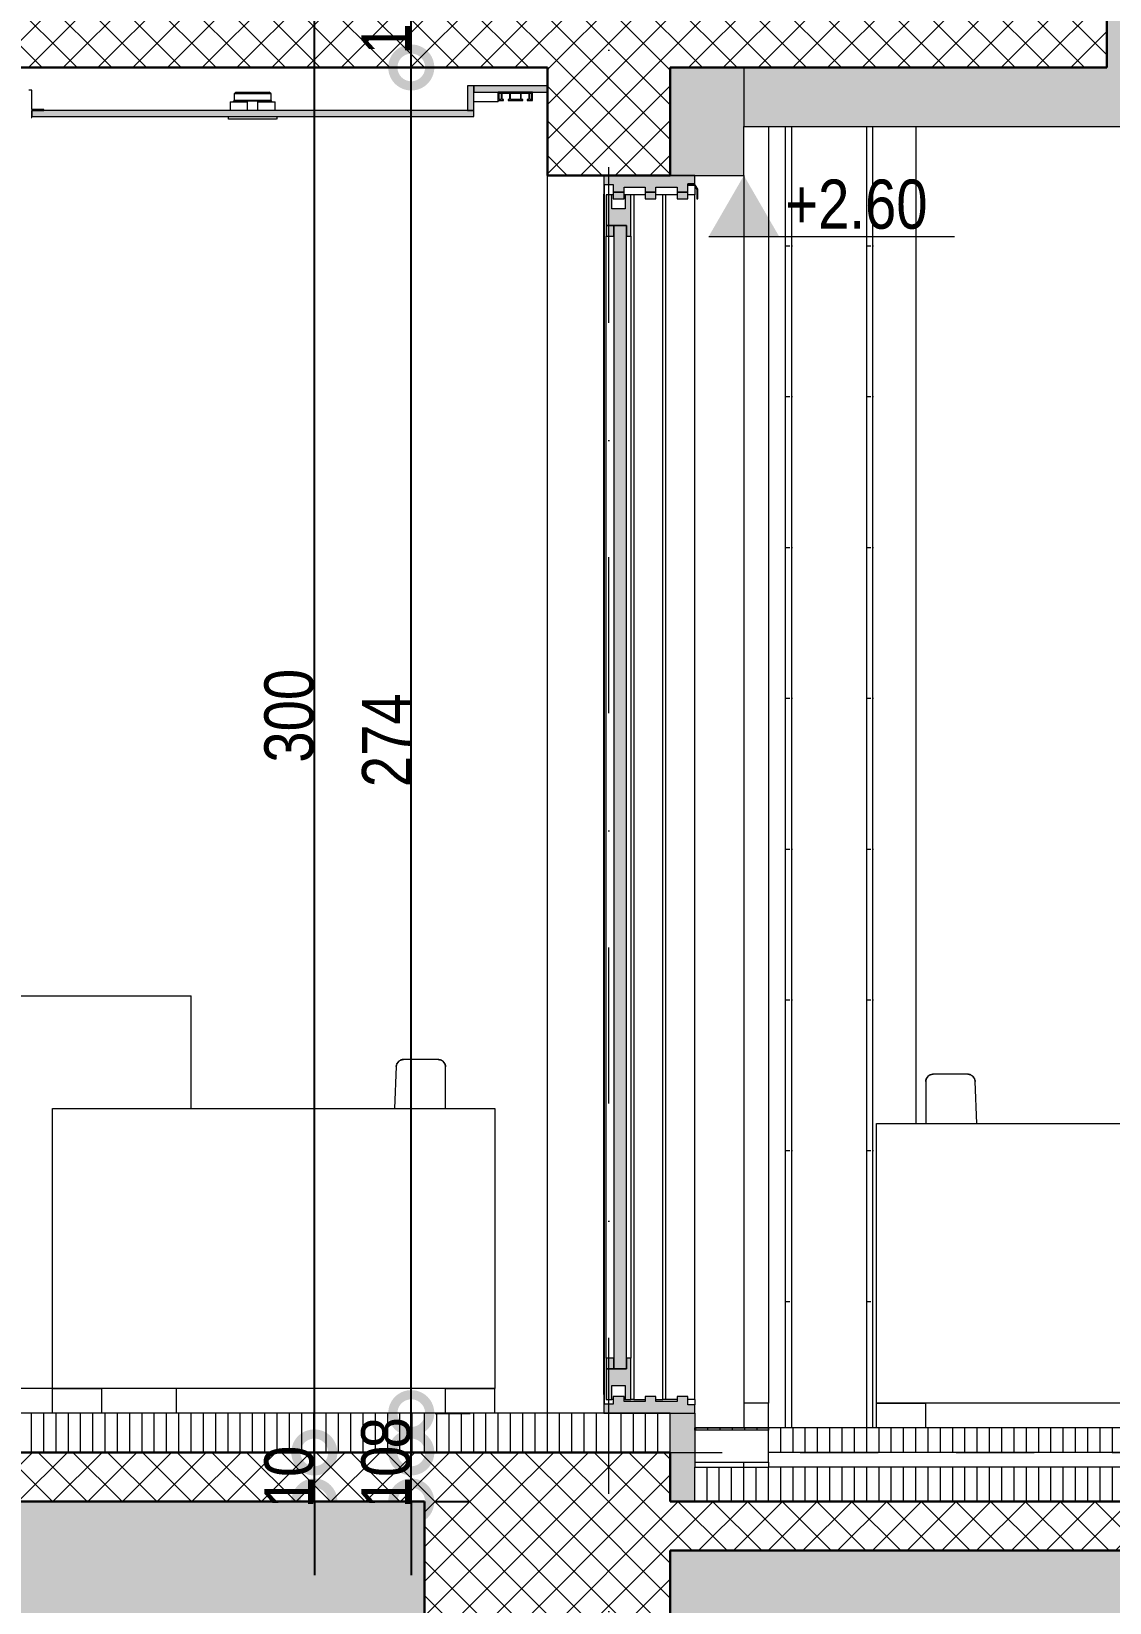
# Model space of a CAD drawing. Header units: centimetres. Extents: x 0 to 25250, y 0 to 2250.
# Drawn here: x 19153.3 to 19372.7, y 237.9 to 557.8 of the extents above; entities that cross this region are included whole.
import ezdxf

# ---------------------------------------------------------------- set-up
doc = ezdxf.new("R2010")
doc.units = ezdxf.units.CM
doc.linetypes.add('23-View-2$0$Dash', pattern=[31.75, 15.875, -15.875])
doc.linetypes.add('23-View-2$0$Dash dot', pattern=[79.375, 31.75, -23.8125, 0, -23.8125])
for name, color, linetype, lineweight in [('A-ANNO-DIMS', 7, 'Continuous', 9), ('A-ANNO-NOTE', 7, 'Continuous', 9), ('A-CLNG', 7, 'Continuous', 15), ('A-CLNG-PATT', 7, 'Continuous', 15), ('A-DETL', 7, 'Continuous', 9), ('A-DETL-GENF', 7, 'Continuous', 9), ('A-FLOR', 7, 'Continuous', 9), ('A-FLOR-FNSH', 7, 'Continuous', 9), ('A-FLOR-LEVL', 7, 'Continuous', 9), ('A-FLOR-MCUT', 7, 'Continuous', 9), ('A-FLOR-PATT', 7, 'Continuous', 9), ('A-GENM', 7, 'Continuous', 9), ('A-GLAZ', 7, 'Continuous', 5), ('A-GLAZ-CWMG', 7, 'Continuous', 9), ('A-WALL', 7, 'Continuous', 9), ('A-WALL-PATT', 7, 'Continuous', 9), ('E-LITE-EQPM', 7, 'Continuous', 9), ('G-ANNO-DIMS', 7, 'Continuous', 9), ('I-FURN', 7, 'Continuous', 9), ('P-PIPE', 7, 'Continuous', 9), ('S-BEAM', 7, 'Continuous', 9), ('S-GRID', 7, 'Continuous', 9)]:
    doc.layers.add(name, color=color, linetype=linetype, lineweight=lineweight)
doc.styles.add('23-View-2$0$Arial Narrow_1', font='ARIALN.TTF', dxfattribs={"height": 10})
doc.dimstyles.new('23-View-2$0$TEC_DIM', dxfattribs={"dimscale": 30.48, "dimtxt": 10.23431, "dimasz": 0.492126, "dimexe": 0.393701, "dimexo": 0.246063, "dimgap": 0, "dimtad": 1, "dimdec": 0, "dimzin": 0, "dimdsep": 46, "dimtxsty": '23-View-2$0$Arial Narrow_1', "dimblk1": '23-View-2$0$_DotSmall', "dimblk2": '23-View-2$0$_DotSmall', "dimsah": 1, "dimcen": 0.09, "dimazin": 0, "dimtfac": 1, "dimtdec": 4, "dimtix": 1, "dimtmove": 0, "dimatfit": 3, "dimfxl": 1, "dimtvp": 1, "dimtolj": 1, "dimtzin": 0, "dimarcsym": 2})
pattern_1 = [(270, (19370.819, 273.505), (2.5, 2e-16), [])]
pattern_2 = [(45, (18835.914, 601.401), (-3.535534, 3.535534), []), (135, (18835.914, 601.401), (-3.535534, -3.535534), [])]

# ---------------------------------------------------------------- blocks, each defined once
blk = doc.blocks.new('ШКАФ - ШКАФ-2266388-В-В')
at = {"layer": 'I-FURN', "color": 253, "true_color": 0xaaaaaa}
for p, q in [((-419.09, 93), (-319.09, 93)), ((-419.09, 93), (-419.09, 79.99)), ((-319.09, 70), (-319.09, 93)), ((-416.09, 8), (-416.09, 13)), ((-347.3, 13), (-363.27, 13)), ((-322.09, 8), (-322.09, 13))]:
    blk.add_line(p, q, dxfattribs=at)
blk = doc.blocks.new('Sofa-08 - 1400 x 800-V21-В-В')
at = {"layer": 'I-FURN', "color": 253, "true_color": 0xaaaaaa}
for p, q in [((-161.03, 77), (-168.09, 77)), ((-169.59, 75.5), (-169.59, 67)), ((-159.18, 67), (-159.53, 75.56)), ((-179.59, 10), (-179.59, 67)), ((-179.59, 67), (-89.59, 67)), ((-89.59, 67), (-89.59, 10)), ((-179.59, 10), (-169.59, 10)), ((-179.59, 5), (-179.59, 10)), ((-89.59, 10), (-179.59, 10)), ((-169.59, 5), (-169.59, 10)), ((-99.59, 10), (-89.59, 10)), ((-99.59, 5), (-99.59, 10)), ((-89.59, 5), (-89.59, 10))]:
    blk.add_line(p, q, dxfattribs=at)
for centre, start, end in [((-168.09, 75.5), 90, 180), ((-161.03, 75.5), 2.3215, 90)]:
    blk.add_arc(centre, 1.5, start, end, dxfattribs=at)
for points, knots in [([(-168.77, 76.83), (-168.73, 76.86), (-168.65, 76.89), (-168.57, 76.92), (-168.53, 76.93)], [0.375, 0.375, 0.375, 0.375, 0.5, 0.6011906, 0.6011906, 0.6011906, 0.6011906]), ([(-168.53, 76.93), (-168.57, 76.92), (-168.65, 76.89), (-168.73, 76.86), (-168.77, 76.83)], [0.3988094, 0.3988094, 0.3988094, 0.3988094, 0.5, 0.625, 0.625, 0.625, 0.625]), ([(-168.43, 76.96), (-168.41, 76.96), (-168.3, 76.99), (-168.18, 77), (-168.09, 77)], [0.6897634, 0.6897634, 0.6897634, 0.6897634, 0.75, 1, 1, 1, 1]), ([(-168.09, 77), (-168.18, 77), (-168.3, 76.99), (-168.41, 76.96), (-168.43, 76.96)], [0, 0, 0, 0, 0.25, 0.3102366, 0.3102366, 0.3102366, 0.3102366]), ([(-161.03, 77), (-160.94, 77), (-160.82, 76.99), (-160.71, 76.97), (-160.69, 76.96)], [0, 0, 0, 0, 0.25, 0.3097192, 0.3097192, 0.3097192, 0.3097192]), ([(-160.69, 76.96), (-160.71, 76.97), (-160.82, 76.99), (-160.94, 77), (-161.03, 77)], [0.6902808, 0.6902808, 0.6902808, 0.6902808, 0.75, 1, 1, 1, 1]), ([(-160.59, 76.94), (-160.56, 76.93), (-160.48, 76.9), (-160.4, 76.86), (-160.35, 76.84)], [0.3983348, 0.3983348, 0.3983348, 0.3983348, 0.5, 0.6255437, 0.6255437, 0.6255437, 0.6255437]), ([(-160.35, 76.84), (-160.4, 76.86), (-160.48, 76.9), (-160.56, 76.93), (-160.59, 76.94)], [0.3744563, 0.3744563, 0.3744563, 0.3744563, 0.5, 0.6016652, 0.6016652, 0.6016652, 0.6016652]), ([(-169.59, 75.5), (-169.59, 75.59), (-169.58, 75.71), (-169.55, 75.82), (-169.55, 75.85)], [0, 0, 0, 0, 0.25, 0.3102366, 0.3102366, 0.3102366, 0.3102366]), ([(-169.55, 75.85), (-169.55, 75.82), (-169.58, 75.71), (-169.59, 75.59), (-169.59, 75.5)], [0.6897634, 0.6897634, 0.6897634, 0.6897634, 0.75, 1, 1, 1, 1]), ([(-169.52, 75.94), (-169.51, 75.98), (-169.48, 76.06), (-169.44, 76.14), (-169.42, 76.19)], [0.3988094, 0.3988094, 0.3988094, 0.3988094, 0.5, 0.625, 0.625, 0.625, 0.625]), ([(-169.42, 76.19), (-169.44, 76.14), (-169.48, 76.06), (-169.51, 75.98), (-169.52, 75.94)], [0.375, 0.375, 0.375, 0.375, 0.5, 0.6011906, 0.6011906, 0.6011906, 0.6011906]), ([(-159.71, 76.23), (-159.69, 76.18), (-159.65, 76.11), (-159.62, 76.03), (-159.61, 75.99)], [0.3744563, 0.3744563, 0.3744563, 0.3744563, 0.5, 0.6016652, 0.6016652, 0.6016652, 0.6016652]), ([(-159.61, 75.99), (-159.62, 76.03), (-159.65, 76.11), (-159.69, 76.18), (-159.71, 76.23)], [0.3983348, 0.3983348, 0.3983348, 0.3983348, 0.5, 0.6255437, 0.6255437, 0.6255437, 0.6255437]), ([(-159.58, 75.9), (-159.57, 75.88), (-159.55, 75.76), (-159.53, 75.65), (-159.53, 75.56)], [0.6902808, 0.6902808, 0.6902808, 0.6902808, 0.75, 1, 1, 1, 1]), ([(-159.53, 75.56), (-159.53, 75.65), (-159.55, 75.76), (-159.57, 75.88), (-159.58, 75.9)], [0, 0, 0, 0, 0.25, 0.3097192, 0.3097192, 0.3097192, 0.3097192])]:
    blk.add_open_spline(points, degree=3, knots=knots, dxfattribs=at)
for points in [[(-169.34, 76.32), (-169.29, 76.4), (-169.22, 76.48), (-169.15, 76.56)], [(-169.15, 76.56), (-169.22, 76.48), (-169.29, 76.4), (-169.34, 76.32)], [(-169.15, 76.56), (-169.07, 76.64), (-168.99, 76.7), (-168.9, 76.76)], [(-168.9, 76.76), (-168.99, 76.7), (-169.07, 76.64), (-169.15, 76.56)], [(-160.23, 76.77), (-160.14, 76.72), (-160.06, 76.65), (-159.99, 76.58)], [(-159.99, 76.58), (-160.06, 76.65), (-160.14, 76.72), (-160.23, 76.77)], [(-159.99, 76.58), (-159.91, 76.51), (-159.85, 76.43), (-159.79, 76.35)], [(-159.79, 76.35), (-159.85, 76.43), (-159.91, 76.51), (-159.99, 76.58)]]:
    blk.add_open_spline(points, degree=3, dxfattribs=at)
blk = doc.blocks.new('SLIDING - TRIPLE - SL_SL_SL - 330x252-2510809-В-В')
at = {"layer": 'A-GLAZ', "true_color": 0xc0c0c0}
h = blk.add_hatch(color=9, dxfattribs=at)
h.paths.add_polyline_path([(-217.35, 8), (-216.59, 8), (-216.59, 9.7), (-217.99, 9.7), (-217.99, 11.4), (-220.19, 11.4), (-220.19, 10.35), (-224.49, 10.35), (-224.49, 11.4), (-226.69, 11.4), (-226.69, 10.35), (-230.99, 10.35), (-230.99, 11.4), (-233.19, 11.4), (-233.19, 9.8), (-234.93, 9.8), (-234.93, 11.8), (-235.09, 11.8), (-235.09, 8), (-223.77, 8)])
h.paths.add_polyline_path([(-234.93, 256.2), (-234.93, 258.2), (-233.19, 258.2), (-233.19, 256.6), (-230.99, 256.6), (-230.99, 257.65), (-226.69, 257.65), (-226.69, 256.6), (-224.49, 256.6), (-224.49, 257.65), (-220.19, 257.65), (-220.19, 256.6), (-217.99, 256.6), (-217.99, 258.3), (-216.59, 258.3), (-216.59, 260), (-235.09, 260), (-235.09, 256.2)])
h = blk.add_hatch(color=9, dxfattribs=at)
h.paths.add_polyline_path([(-234.59, 10.8), (-233.45, 10.8), (-233.45, 13.65), (-230.73, 13.65), (-230.73, 10.8), (-229.59, 10.8), (-229.59, 19.2), (-230.49, 19.2), (-230.49, 17), (-234.59, 17), (-234.59, 13.12)])
h.paths.add_polyline_path([(-229.59, 247.65), (-229.59, 256.05), (-230.73, 256.05), (-230.73, 253.2), (-233.45, 253.2), (-233.45, 256.05), (-234.59, 256.05), (-234.59, 249.85), (-230.49, 249.85), (-230.49, 247.65), (-230.19, 247.65)])
h = blk.add_hatch(color=9, dxfattribs=at)
h.paths.add_polyline_path([(-215.99, 255.25), (-215.99, 257.21), (-216.62, 258.3), (-217.99, 258.3), (-217.99, 258.05), (-216.67, 258.05), (-216.16, 257.17), (-216.16, 255.25)])
h.paths.add_polyline_path([(-233.19, 255.25), (-230.99, 255.25), (-230.99, 256.6), (-233.19, 256.6)])
h.paths.add_polyline_path([(-224.49, 255.25), (-224.49, 256.6), (-226.69, 256.6), (-226.69, 255.25)])
h.paths.add_polyline_path([(-217.99, 255.25), (-217.99, 256.6), (-220.19, 256.6), (-220.19, 255.25)])
h = blk.add_hatch(color=9, dxfattribs=at)
h.paths.add_polyline_path([(-234.59, 17), (-233.09, 17), (-233.09, 19.2), (-234.59, 19.2)])
h.paths.add_polyline_path([(-233.09, 247.65), (-233.09, 249.85), (-234.59, 249.85), (-234.59, 247.65)])
blk.add_hatch(color=9, dxfattribs=at).paths.add_polyline_path([(-230.49, 17), (-230.49, 249.85), (-233.09, 249.85), (-233.09, 17)])
at = {"layer": 'A-GLAZ'}
for p, q in [((-216.59, 260), (-235.09, 260)), ((-235.09, 260), (-235.09, 256.2)), ((-216.59, 258.3), (-216.59, 260)), ((-235.09, 256.2), (-234.93, 256.2)), ((-235.09, 11.8), (-235.09, 256.2)), ((-234.93, 256.2), (-234.93, 258.2)), ((-234.93, 258.2), (-233.19, 258.2)), ((-234.93, 11.8), (-234.93, 256.2)), ((-234.59, 256.05), (-234.59, 249.85)), ((-233.45, 256.05), (-234.59, 256.05)), ((-233.19, 256.05), (-233.45, 256.05)), ((-233.45, 253.2), (-233.45, 256.05)), ((-233.19, 258.2), (-233.19, 256.6)), ((-233.19, 256.6), (-230.99, 256.6)), ((-230.99, 256.6), (-233.19, 256.6)), ((-233.19, 256.6), (-233.19, 255.25)), ((-230.99, 256.6), (-230.99, 257.65)), ((-230.99, 257.65), (-226.69, 257.65)), ((-230.99, 255.25), (-230.99, 256.6)), ((-230.73, 256.05), (-230.99, 256.05)), ((-229.59, 256.05), (-230.73, 256.05)), ((-230.73, 256.05), (-230.73, 253.2)), ((-229.01, 256.05), (-229.59, 256.05)), ((-229.59, 247.65), (-229.59, 256.05)), ((-229.01, 256.05), (-229.01, 10.8)), ((-226.69, 256.05), (-229.01, 256.05)), ((-226.69, 257.65), (-226.69, 256.6)), ((-226.69, 256.6), (-224.49, 256.6)), ((-224.49, 256.6), (-226.69, 256.6)), ((-226.69, 256.6), (-226.69, 255.25)), ((-224.49, 256.6), (-224.49, 257.65)), ((-224.49, 257.65), (-220.19, 257.65)), ((-224.49, 255.25), (-224.49, 256.6)), ((-223.09, 256.05), (-224.49, 256.05)), ((-223.09, 10.8), (-223.09, 256.05)), ((-222.51, 256.05), (-223.09, 256.05)), ((-222.51, 10.8), (-222.51, 256.05)), ((-220.19, 256.05), (-222.51, 256.05)), ((-220.19, 257.65), (-220.19, 256.6)), ((-220.19, 256.6), (-217.99, 256.6)), ((-217.99, 256.6), (-220.19, 256.6)), ((-220.19, 256.6), (-220.19, 255.25)), ((-217.99, 256.6), (-217.99, 258.3)), ((-217.99, 258.3), (-216.59, 258.3)), ((-216.62, 258.3), (-217.99, 258.3)), ((-217.99, 258.3), (-217.99, 258.05)), ((-217.99, 258.05), (-216.67, 258.05)), ((-217.99, 255.25), (-217.99, 256.6)), ((-216.59, 256.05), (-217.99, 256.05)), ((-216.67, 258.05), (-216.16, 257.17)), ((-215.99, 257.21), (-216.62, 258.3)), ((-216.59, 257.91), (-216.59, 256.05)), ((-216.59, 10.8), (-216.59, 256.05)), ((-216.16, 257.17), (-216.16, 255.25)), ((-215.99, 255.25), (-215.99, 257.21)), ((-230.73, 253.2), (-233.45, 253.2)), ((-233.19, 255.25), (-230.99, 255.25)), ((-226.69, 255.25), (-224.49, 255.25)), ((-220.19, 255.25), (-217.99, 255.25)), ((-216.16, 255.25), (-215.99, 255.25)), ((-234.59, 249.85), (-234.59, 247.65)), ((-233.09, 249.85), (-234.59, 249.85)), ((-234.59, 249.85), (-230.49, 249.85)), ((-230.49, 249.85), (-233.09, 249.85)), ((-233.09, 249.85), (-233.09, 17)), ((-233.09, 247.65), (-233.09, 249.85)), ((-230.49, 17), (-230.49, 249.85)), ((-230.49, 249.85), (-230.49, 247.65)), ((-234.59, 247.65), (-233.09, 247.65)), ((-234.59, 19.2), (-234.59, 247.65)), ((-230.49, 247.65), (-229.59, 247.65)), ((-229.59, 247.65), (-229.59, 19.2)), ((-234.59, 19.2), (-234.59, 17)), ((-233.09, 19.2), (-234.59, 19.2)), ((-233.09, 17), (-233.09, 19.2)), ((-229.59, 19.2), (-230.49, 19.2)), ((-230.49, 19.2), (-230.49, 17)), ((-229.59, 10.8), (-229.59, 19.2)), ((-234.59, 17), (-233.09, 17)), ((-234.59, 17), (-234.59, 10.8)), ((-230.49, 17), (-234.59, 17)), ((-233.09, 17), (-230.49, 17)), ((-233.45, 10.8), (-233.45, 13.65)), ((-233.45, 13.65), (-230.73, 13.65)), ((-230.73, 13.65), (-230.73, 10.8)), ((-234.93, 11.8), (-235.09, 11.8)), ((-235.09, 11.8), (-235.09, 8)), ((-234.93, 9.8), (-234.93, 11.8)), ((-233.19, 9.8), (-234.93, 9.8)), ((-234.59, 10.8), (-233.45, 10.8)), ((-233.19, 10.8), (-233.45, 10.8)), ((-230.99, 11.4), (-233.19, 11.4)), ((-233.19, 11.4), (-233.19, 9.8)), ((-230.99, 10.35), (-230.99, 11.4)), ((-230.73, 10.8), (-230.99, 10.8)), ((-226.69, 10.35), (-230.99, 10.35)), ((-230.73, 10.8), (-229.59, 10.8)), ((-229.01, 10.8), (-229.59, 10.8)), ((-229.01, 10.8), (-226.69, 10.8)), ((-224.49, 11.4), (-226.69, 11.4)), ((-226.69, 11.4), (-226.69, 10.35)), ((-224.49, 10.35), (-224.49, 11.4)), ((-224.49, 10.8), (-223.09, 10.8)), ((-220.19, 10.35), (-224.49, 10.35)), ((-222.51, 10.8), (-223.09, 10.8)), ((-220.19, 10.8), (-222.51, 10.8)), ((-217.99, 11.4), (-220.19, 11.4)), ((-220.19, 11.4), (-220.19, 10.35)), ((-217.99, 9.7), (-217.99, 11.4)), ((-216.59, 10.8), (-217.99, 10.8)), ((-216.59, 9.7), (-217.99, 9.7)), ((-216.59, 10.8), (-216.59, 9.7)), ((-216.59, 8), (-216.59, 9.7)), ((-235.09, 8), (-216.59, 8))]:
    blk.add_line(p, q, dxfattribs=at)
blk = doc.blocks.new('Sofa-08 - 1400 x 802-2263085-В-В')
at = {"layer": 'I-FURN', "color": 253, "true_color": 0xaaaaaa}
for p, q in [((-268.8, 80), (-275.86, 80)), ((-277.36, 78.56), (-277.71, 70)), ((-267.3, 70), (-267.3, 78.5)), ((-347.3, 13), (-347.3, 70)), ((-347.3, 70), (-257.3, 70)), ((-257.3, 70), (-257.3, 13)), ((-347.3, 13), (-337.3, 13)), ((-347.3, 8), (-347.3, 13)), ((-257.3, 13), (-347.3, 13)), ((-337.3, 8), (-337.3, 13)), ((-267.3, 13), (-257.3, 13)), ((-267.3, 8), (-267.3, 13)), ((-257.3, 8), (-257.3, 13))]:
    blk.add_line(p, q, dxfattribs=at)
for centre, start, end in [((-275.86, 78.5), 90, 177.6785), ((-268.8, 78.5), 360, 90)]:
    blk.add_arc(centre, 1.5, start, end, dxfattribs=at)
for points, knots in [([(-275.86, 80), (-275.95, 80), (-276.07, 79.99), (-276.18, 79.97), (-276.2, 79.96)], [0, 0, 0, 0, 0.25, 0.3097192, 0.3097192, 0.3097192, 0.3097192]), ([(-276.2, 79.96), (-276.18, 79.97), (-276.07, 79.99), (-275.95, 80), (-275.86, 80)], [0.6902808, 0.6902808, 0.6902808, 0.6902808, 0.75, 1, 1, 1, 1]), ([(-268.46, 79.96), (-268.48, 79.96), (-268.59, 79.99), (-268.71, 80), (-268.8, 80)], [0.6897634, 0.6897634, 0.6897634, 0.6897634, 0.75, 1, 1, 1, 1]), ([(-268.8, 80), (-268.71, 80), (-268.59, 79.99), (-268.48, 79.96), (-268.46, 79.96)], [0, 0, 0, 0, 0.25, 0.3102366, 0.3102366, 0.3102366, 0.3102366]), ([(-277.31, 78.9), (-277.32, 78.88), (-277.34, 78.76), (-277.36, 78.65), (-277.36, 78.56)], [0.6902808, 0.6902808, 0.6902808, 0.6902808, 0.75, 1, 1, 1, 1]), ([(-277.36, 78.56), (-277.36, 78.65), (-277.34, 78.76), (-277.32, 78.88), (-277.31, 78.9)], [0, 0, 0, 0, 0.25, 0.3097192, 0.3097192, 0.3097192, 0.3097192]), ([(-277.18, 79.23), (-277.2, 79.18), (-277.24, 79.11), (-277.27, 79.03), (-277.28, 78.99)], [0.3744563, 0.3744563, 0.3744563, 0.3744563, 0.5, 0.6016652, 0.6016652, 0.6016652, 0.6016652]), ([(-277.28, 78.99), (-277.27, 79.03), (-277.24, 79.11), (-277.2, 79.18), (-277.18, 79.23)], [0.3983348, 0.3983348, 0.3983348, 0.3983348, 0.5, 0.6255437, 0.6255437, 0.6255437, 0.6255437]), ([(-276.3, 79.94), (-276.33, 79.93), (-276.41, 79.9), (-276.49, 79.86), (-276.54, 79.84)], [0.3983348, 0.3983348, 0.3983348, 0.3983348, 0.5, 0.6255437, 0.6255437, 0.6255437, 0.6255437]), ([(-276.54, 79.84), (-276.49, 79.86), (-276.41, 79.9), (-276.33, 79.93), (-276.3, 79.94)], [0.3744563, 0.3744563, 0.3744563, 0.3744563, 0.5, 0.6016652, 0.6016652, 0.6016652, 0.6016652]), ([(-268.12, 79.83), (-268.16, 79.86), (-268.24, 79.89), (-268.32, 79.92), (-268.36, 79.93)], [0.375, 0.375, 0.375, 0.375, 0.5, 0.6011906, 0.6011906, 0.6011906, 0.6011906]), ([(-268.36, 79.93), (-268.32, 79.92), (-268.24, 79.89), (-268.16, 79.86), (-268.12, 79.83)], [0.3988094, 0.3988094, 0.3988094, 0.3988094, 0.5, 0.625, 0.625, 0.625, 0.625]), ([(-267.37, 78.94), (-267.38, 78.98), (-267.41, 79.06), (-267.45, 79.14), (-267.47, 79.19)], [0.3988094, 0.3988094, 0.3988094, 0.3988094, 0.5, 0.625, 0.625, 0.625, 0.625]), ([(-267.47, 79.19), (-267.45, 79.14), (-267.41, 79.06), (-267.38, 78.98), (-267.37, 78.94)], [0.375, 0.375, 0.375, 0.375, 0.5, 0.6011906, 0.6011906, 0.6011906, 0.6011906]), ([(-267.3, 78.5), (-267.3, 78.59), (-267.31, 78.71), (-267.34, 78.82), (-267.34, 78.85)], [0, 0, 0, 0, 0.25, 0.3102366, 0.3102366, 0.3102366, 0.3102366]), ([(-267.34, 78.85), (-267.34, 78.82), (-267.31, 78.71), (-267.3, 78.59), (-267.3, 78.5)], [0.6897634, 0.6897634, 0.6897634, 0.6897634, 0.75, 1, 1, 1, 1])]:
    blk.add_open_spline(points, degree=3, knots=knots, dxfattribs=at)
for points in [[(-276.9, 79.58), (-276.98, 79.51), (-277.04, 79.43), (-277.1, 79.35)], [(-277.1, 79.35), (-277.04, 79.43), (-276.98, 79.51), (-276.9, 79.58)], [(-276.66, 79.77), (-276.75, 79.72), (-276.83, 79.65), (-276.9, 79.58)], [(-276.9, 79.58), (-276.83, 79.65), (-276.75, 79.72), (-276.66, 79.77)], [(-267.74, 79.56), (-267.82, 79.64), (-267.9, 79.7), (-267.99, 79.76)], [(-267.99, 79.76), (-267.9, 79.7), (-267.82, 79.64), (-267.74, 79.56)], [(-267.55, 79.32), (-267.6, 79.4), (-267.67, 79.48), (-267.74, 79.56)], [(-267.74, 79.56), (-267.67, 79.48), (-267.6, 79.4), (-267.55, 79.32)]]:
    blk.add_open_spline(points, degree=3, dxfattribs=at)
blk = doc.blocks.new('Rectangular Mullion - TEC_LAMEL-2326487-В-В')
at = {"layer": 'A-GLAZ-CWMG', "color": 253, "true_color": 0xaaaaaa}
for p, q in [((-201.59, 270), (-201.59, 10)), ((-206.59, 260), (-206.59, 10)), ((-201.59, 10), (-206.59, 10))]:
    blk.add_line(p, q, dxfattribs=at)
blk = doc.blocks.new('Entwässerungsrinne Fahrweg - 330-2441895-В-В')
at = {"layer": 'P-PIPE'}
h = blk.add_hatch(dxfattribs=at)
h.set_pattern_fill('FP2_38', color=256, style=0, pattern_type=2)
h.set_pattern_definition([(90, (-668.992, 332.896), (-2.5, 2e-16), [])])
h.paths.add_polyline_path([(-216.59, 4.5), (-201.59, 4.5), (-201.59, 5), (-216.59, 5)])
for p, q in [((-216.59, 5), (-201.59, 5)), ((-216.59, 4.5), (-216.59, 5)), ((-201.59, 5), (-216.59, 5)), ((-216.59, 5), (-216.59, -2)), ((-201.59, 4.5), (-216.59, 4.5)), ((-201.59, 5), (-201.59, 4.5)), ((-201.59, -2), (-201.59, 5)), ((-216.59, -2), (-201.59, -2))]:
    blk.add_line(p, q, dxfattribs=at)
blk = doc.blocks.new('Spot Elevations - ELEVATION_PROJECT-V38-В-В')
at = {"layer": 'A-ANNO-NOTE'}
blk.add_hatch(color=256, dxfattribs=at).paths.add_polyline_path([(-861.27, 549.61), (-846.96, 549.61), (-854.12, 562)])
blk.add_line((-861.27, 549.61), (-811.27, 549.61), dxfattribs=at)
blk = doc.blocks.new('23-View-2$0$_DotSmall')
at = {"color": 0, "linetype": 'ByBlock', "const_width": 0.5}
blk.add_lwpolyline([(-0.0625, 0, 1), (0.0625, 0, 1)], format="xyb", close=True, dxfattribs=at)
blk = doc.blocks.new('*D3255')
at = {"layer": 'A-ANNO-DIMS', "color": 0, "lineweight": -2, "transparency": 16777216}
for p, q in [((19230.62, 268.5), (19230.62, 283.5)), ((19230.62, 258.5), (19230.62, 268.5)), ((19235.46, 268.5), (19242.62, 268.5)), ((19230.62, 258.5), (19230.62, 243.5)), ((19235.46, 258.5), (19242.62, 258.5))]:
    blk.add_line(p, q, dxfattribs=at)
at = {"layer": 'A-ANNO-DIMS', "color": 0, "lineweight": -2, "transparency": 16777216, "xscale": 15, "yscale": 15, "zscale": 15}
for p, rotation in [((19230.62, 268.5), 270), ((19230.62, 258.5), 90)]:
    blk.add_blockref('23-View-2$0$_DotSmall', p, dxfattribs=dict(at, rotation=rotation))
at = {"layer": 'A-ANNO-DIMS', "color": 0, "transparency": 16777216, "insert": (19225.51, 263.5), "char_height": 10, "width": 15.2053, "attachment_point": 5, "rotation": 90, "style": '23-View-2$0$Arial Narrow_1'}
blk.add_mtext('\\A1;10', dxfattribs=at)
blk = doc.blocks.new('*D3256')
at = {"layer": 'A-ANNO-DIMS', "color": 0, "lineweight": -2, "transparency": 16777216}
for p, q in [((19230.62, 268.5), (19230.62, 276.5)), ((19235.46, 276.5), (19242.62, 276.5)), ((19235.46, 268.5), (19242.62, 268.5))]:
    blk.add_line(p, q, dxfattribs=at)
at = {"layer": 'A-ANNO-DIMS', "color": 0, "lineweight": -2, "transparency": 16777216, "xscale": 15, "yscale": 15, "zscale": 15}
for p, rotation in [((19230.62, 276.5), 90), ((19230.62, 268.5), 270)]:
    blk.add_blockref('23-View-2$0$_DotSmall', p, dxfattribs=dict(at, rotation=rotation))
at = {"layer": 'A-ANNO-DIMS', "color": 0, "transparency": 16777216, "insert": (19225.51, 272.5), "char_height": 10, "width": 7.6026, "attachment_point": 5, "rotation": 90, "style": '23-View-2$0$Arial Narrow_1'}
blk.add_mtext('\\A1;8', dxfattribs=at)
blk = doc.blocks.new('*D3257')
at = {"layer": 'A-ANNO-DIMS', "color": 0, "lineweight": -2, "transparency": 16777216}
for p, q in [((19230.62, 276.5), (19230.62, 550.5)), ((19235.46, 550.5), (19242.62, 550.5)), ((19235.46, 276.5), (19242.62, 276.5))]:
    blk.add_line(p, q, dxfattribs=at)
at = {"layer": 'A-ANNO-DIMS', "color": 0, "lineweight": -2, "transparency": 16777216, "xscale": 15, "yscale": 15, "zscale": 15}
for p, rotation in [((19230.62, 550.5), 90), ((19230.62, 276.5), 270)]:
    blk.add_blockref('23-View-2$0$_DotSmall', p, dxfattribs=dict(at, rotation=rotation))
at = {"layer": 'A-ANNO-DIMS', "color": 0, "transparency": 16777216, "insert": (19225.6, 413.5), "char_height": 10, "width": 22.8079, "attachment_point": 5, "rotation": 90, "style": '23-View-2$0$Arial Narrow_1'}
blk.add_mtext('\\A1;274', dxfattribs=at)
blk = doc.blocks.new('*D3258')
at = {"layer": 'A-ANNO-DIMS', "color": 0, "lineweight": -2, "transparency": 16777216}
for p, q in [((19230.62, 550.5), (19230.62, 568.5)), ((19235.46, 568.5), (19242.62, 568.5)), ((19235.46, 550.5), (19242.62, 550.5))]:
    blk.add_line(p, q, dxfattribs=at)
at = {"layer": 'A-ANNO-DIMS', "color": 0, "lineweight": -2, "transparency": 16777216, "xscale": 15, "yscale": 15, "zscale": 15}
for p, rotation in [((19230.62, 568.5), 90), ((19230.62, 550.5), 270)]:
    blk.add_blockref('23-View-2$0$_DotSmall', p, dxfattribs=dict(at, rotation=rotation))
at = {"layer": 'A-ANNO-DIMS', "color": 0, "transparency": 16777216, "insert": (19225.51, 559.5), "char_height": 10, "width": 15.2053, "attachment_point": 5, "rotation": 90, "style": '23-View-2$0$Arial Narrow_1'}
blk.add_mtext('\\A1;18', dxfattribs=at)
blk = doc.blocks.new('*D3262')
at = {"layer": 'A-ANNO-DIMS', "color": 0, "lineweight": -2, "transparency": 16777216}
for p, q in [((19210.89, 268.5), (19210.89, 283.5)), ((19210.89, 258.5), (19210.89, 268.5)), ((19215.74, 268.5), (19222.89, 268.5)), ((19210.89, 258.5), (19210.89, 243.5)), ((19215.74, 258.5), (19222.89, 258.5))]:
    blk.add_line(p, q, dxfattribs=at)
at = {"layer": 'A-ANNO-DIMS', "color": 0, "lineweight": -2, "transparency": 16777216, "xscale": 15, "yscale": 15, "zscale": 15}
for p, rotation in [((19210.89, 268.5), 270), ((19210.89, 258.5), 90)]:
    blk.add_blockref('23-View-2$0$_DotSmall', p, dxfattribs=dict(at, rotation=rotation))
at = {"layer": 'A-ANNO-DIMS', "color": 0, "transparency": 16777216, "insert": (19205.79, 263.5), "char_height": 10, "width": 15.2053, "attachment_point": 5, "rotation": 90, "style": '23-View-2$0$Arial Narrow_1'}
blk.add_mtext('\\A1;10', dxfattribs=at)
blk = doc.blocks.new('*D3263')
at = {"layer": 'A-ANNO-DIMS', "color": 0, "lineweight": -2, "transparency": 16777216}
for p, q in [((19210.89, 268.5), (19210.89, 568.5)), ((19215.74, 568.5), (19222.89, 568.5)), ((19215.74, 268.5), (19222.89, 268.5))]:
    blk.add_line(p, q, dxfattribs=at)
at = {"layer": 'A-ANNO-DIMS', "color": 0, "lineweight": -2, "transparency": 16777216, "xscale": 15, "yscale": 15, "zscale": 15}
for p, rotation in [((19210.89, 568.5), 90), ((19210.89, 268.5), 270)]:
    blk.add_blockref('23-View-2$0$_DotSmall', p, dxfattribs=dict(at, rotation=rotation))
at = {"layer": 'A-ANNO-DIMS', "color": 0, "transparency": 16777216, "insert": (19205.79, 418.5), "char_height": 10, "width": 22.8079, "attachment_point": 5, "rotation": 90, "style": '23-View-2$0$Arial Narrow_1'}
blk.add_mtext('\\A1;300', dxfattribs=at)
blk = doc.blocks.new('ClearAccent-RS060B-3D - 1xLED5-36-_830-V31-В-В')
at = {"layer": 'E-LITE-EQPM', "lineweight": 5}
for p, q in [((-829.09, 272), (-829.09, 271.5)), ((-828.66, 273.32), (-828.59, 273.25)), ((-819.59, 273.25), (-819.52, 273.32)), ((-819.09, 271.5), (-819.09, 272)), ((-828.96, 271.5), (-828.96, 271.5)), ((-819.21, 271.5), (-819.21, 271.5))]:
    blk.add_line(p, q, dxfattribs=at)
blk = doc.blocks.new('ClearAccent-RS060B-3D - 1xLED5-36-_830-1748872-В-В')
at = {"layer": 'E-LITE-EQPM', "lineweight": 5}
for p, q in [((-827.84, 275.24), (-828.08, 275)), ((-827.48, 277), (-827.84, 276.64)), ((-827.84, 276.64), (-827.84, 275.24)), ((-824.09, 276.64), (-827.84, 276.64)), ((-827.84, 275.24), (-824.09, 275.24)), ((-824.09, 275.24), (-827.84, 275.24)), ((-827.48, 277), (-824.09, 277)), ((-827.38, 275.24), (-827.38, 275)), ((-824.09, 277), (-820.69, 277)), ((-820.34, 276.64), (-824.09, 276.64)), ((-824.09, 275.24), (-820.34, 275.24)), ((-820.34, 275.24), (-824.09, 275.24)), ((-820.79, 275), (-820.79, 275.24)), ((-820.34, 276.64), (-820.69, 277)), ((-820.34, 275.24), (-820.34, 276.64)), ((-820.09, 275), (-820.34, 275.24)), ((-829.09, 272), (-829.09, 271.5)), ((-828.66, 275), (-828.66, 273.32)), ((-828.66, 275), (-825.12, 275)), ((-828.66, 273.32), (-828.59, 273.25)), ((-828.66, 273.32), (-825.12, 273.32)), ((-825.09, 273.25), (-825.09, 275.11)), ((-823.09, 275.11), (-825.09, 275.11)), ((-823.09, 275.11), (-823.09, 273.25)), ((-823.05, 275), (-819.52, 275)), ((-823.05, 273.32), (-819.52, 273.32)), ((-819.59, 273.25), (-819.52, 273.32)), ((-819.52, 273.32), (-819.52, 275)), ((-819.09, 271.5), (-819.09, 272)), ((-824.09, 271.5), (-828.96, 271.5)), ((-819.21, 271.5), (-824.09, 271.5))]:
    blk.add_line(p, q, dxfattribs=at)
blk = doc.blocks.new('LED STRIP PHOTO_0010 - LED-1642218-В-В')
at = {"layer": 'E-LITE-EQPM', "lineweight": 5}
for p, q in [((-261.59, 277), (-256.59, 277)), ((-261.59, 275), (-261.59, 277)), ((-256.59, 275), (-256.59, 277)), ((-256.59, 275), (-261.59, 275))]:
    blk.add_line(p, q, dxfattribs=at)
blk = doc.blocks.new('CURTAIN RAIL - CURTAIN RAIL-1696172-В-В')
at = {"layer": 'A-GENM', "lineweight": 5}
for p, q in [((-249.59, 277), (-256.59, 277)), ((-256.59, 275.3), (-255.49, 275.3)), ((-256.39, 276.8), (-255.99, 276.8)), ((-256.39, 275.5), (-256.39, 276.8)), ((-255.99, 275.5), (-256.39, 275.5)), ((-255.99, 276.8), (-255.99, 275.5)), ((-255.79, 275.5), (-255.79, 276.8)), ((-255.79, 276.8), (-254.29, 276.8)), ((-255.49, 275.5), (-255.79, 275.5)), ((-255.49, 275.3), (-255.49, 275.5)), ((-254.29, 275.5), (-254.59, 275.5)), ((-254.59, 275.5), (-254.59, 275.3)), ((-254.59, 275.3), (-251.59, 275.3)), ((-254.29, 276.8), (-254.29, 275.5)), ((-254.09, 275.5), (-254.09, 276.8)), ((-254.09, 276.8), (-252.09, 276.8)), ((-252.09, 275.5), (-254.09, 275.5)), ((-252.09, 276.8), (-252.09, 275.5)), ((-251.89, 275.5), (-251.89, 276.8)), ((-251.89, 276.8), (-250.39, 276.8)), ((-251.59, 275.5), (-251.89, 275.5)), ((-251.59, 275.3), (-251.59, 275.5)), ((-250.39, 275.5), (-250.69, 275.5)), ((-250.69, 275.5), (-250.69, 275.3)), ((-250.69, 275.3), (-249.59, 275.3)), ((-250.39, 276.8), (-250.39, 275.5)), ((-250.19, 276.8), (-249.79, 276.8)), ((-250.19, 275.5), (-250.19, 276.8)), ((-249.79, 275.5), (-250.19, 275.5)), ((-249.79, 276.8), (-249.79, 275.5)), ((-249.59, 275.3), (-249.59, 277))]:
    blk.add_line(p, q, dxfattribs=at)

msp = doc.modelspace()

# ---------------------------------------------------------------- hatches: boundary and pattern name
at = {"layer": 'A-CLNG-PATT', "true_color": 0xffff80}
h = msp.add_hatch(color=51, dxfattribs=at)
h.paths.add_polyline_path([(19249.02, 545.5), (19258.32, 545.5), (19258.32, 546.75), (19243.32, 546.75), (19243.32, 545.5), (19248.32, 545.5)])
h.paths.add_polyline_path([(18324.24, 545.5), (18338.32, 545.5), (18338.32, 546.75), (18323.32, 546.75), (18323.32, 545.5)])
h = msp.add_hatch(color=51, dxfattribs=at)
h.paths.add_polyline_path([(18838.01, 540.5), (18873.27, 540.5), (18873.27, 541.75), (18338.32, 541.7), (18338.32, 540.5), (18831.59, 540.5)])
h.paths.add_polyline_path([(19243.32, 540.5), (19243.32, 541.75), (19153.37, 541.7), (19153.37, 540.5), (19223.33, 540.5)])
h.paths.add_polyline_path([(19149.27, 540.5), (19149.27, 541.75), (18877.37, 541.7), (18877.37, 540.5), (19146.27, 540.5)])
at = {"layer": 'A-DETL-GENF'}
h = msp.add_hatch(dxfattribs=at)
h.set_pattern_fill('FP2_39', color=256, style=0, pattern_type=2)
h.set_pattern_definition([(0, (18835.914, 601.401), (19.05, 19.05), [19.05, -19.05]), (0, (18835.914, 608.545), (19.05, 19.05), [19.05, -19.05]), (0, (18835.914, 615.689), (19.05, 19.05), [19.05, -19.05]), (90, (18838.296, 618.07), (-19.05, 19.05), [19.05, -19.05]), (90, (18845.439, 618.07), (-19.05, 19.05), [19.05, -19.05]), (90, (18852.583, 618.07), (-19.05, 19.05), [19.05, -19.05])])
h.paths.add_polyline_path([(18144.42, 151.59), (18296.82, 151.59), (18296.82, 154.51), (18298.32, 154.51), (18298.32, 168.5), (18283.32, 168.5), (18283.32, 258.36), (18144.42, 258.36), (18144.42, 208.29)])
h.paths.add_polyline_path([(19788.48, 151.59), (19788.48, 238.5), (19658.32, 238.5), (19658.32, 168.5), (19653.32, 168.5), (19653.32, 154.51), (19654.72, 154.51), (19654.72, 151.59), (19659.38, 151.59)])
h.paths.add_polyline_path([(19227.03, 151.59), (19231.82, 151.59), (19231.82, 154.51), (19233.32, 154.51), (19233.32, 258.5), (18348.32, 258.5), (18348.32, 154.51), (18349.68, 154.51), (18349.68, 151.59), (19171.96, 151.59)])
h.paths.add_polyline_path([(19284.68, 151.59), (19621.85, 151.59), (19621.85, 154.51), (19623.32, 154.51), (19623.32, 248.5), (19283.32, 248.5), (19283.32, 154.51), (19284.68, 154.51)])
at = {"layer": 'A-FLOR-PATT'}
h = msp.add_hatch(dxfattribs=at)
h.set_pattern_fill('FP2_34', color=256, style=0, pattern_type=2)
h.set_pattern_definition(pattern_2)
h.paths.add_polyline_path([(18876.54, 550.5), (19372.16, 550.5), (19372.16, 568.5), (18298.32, 568.5), (18298.32, 550.5), (18863.7, 550.5)])
at = {"layer": 'A-FLOR-PATT', "true_color": 0xffff80}
msp.add_hatch(color=51, dxfattribs=at).paths.add_polyline_path([(19326.09, 538.5), (19372.16, 538.5), (19372.16, 550.5), (19298.32, 550.5), (19298.32, 538.5), (19300.4, 538.5)])
at = {"layer": 'A-FLOR-PATT', "true_color": 0x787878}
h = msp.add_hatch(dxfattribs=at)
h.set_pattern_fill('FP2_25', color=8, angle=-90, style=0, pattern_type=2)
h.set_pattern_definition([(270, (18790.819, 276.505), (2.5, 2e-16), [])])
h.paths.add_polyline_path([(18773.79, 268.5), (19283.32, 268.5), (19283.32, 276.5), (18298.32, 276.5), (18298.32, 268.5), (18760.94, 268.5)])
h = msp.add_hatch(dxfattribs=at)
h.set_pattern_fill('FP2_20', color=8, angle=-90, style=0, pattern_type=2)
h.set_pattern_definition(pattern_1)
h.paths.add_polyline_path([(19653.32, 268.5), (19653.32, 273.5), (19303.32, 273.5), (19303.32, 268.5), (19634.35, 268.5)])
at = {"layer": 'A-FLOR-PATT'}
h = msp.add_hatch(dxfattribs=at)
h.set_pattern_fill('FP2_34', color=256, style=0, pattern_type=2)
h.set_pattern_definition(pattern_2)
h.paths.add_polyline_path([(18298.32, 258.5), (19283.32, 258.5), (19283.32, 268.5), (18298.32, 268.5), (18298.32, 267.18)])
at = {"layer": 'A-FLOR-PATT', "true_color": 0xc0c0c0}
h = msp.add_hatch(dxfattribs=at)
h.set_pattern_fill('FP2_20', color=9, angle=-90, style=0, pattern_type=2)
h.set_pattern_definition(pattern_1)
h.paths.add_polyline_path([(19377.47, 258.5), (19653.32, 258.5), (19653.32, 265.5), (19288.32, 265.5), (19288.32, 258.5), (19303.32, 258.5)])
at = {"layer": 'A-FLOR-PATT'}
h = msp.add_hatch(dxfattribs=at)
h.set_pattern_fill('FP2_34', color=256, style=0, pattern_type=2)
h.set_pattern_definition(pattern_2)
h.paths.add_polyline_path([(19283.32, 248.5), (19638.95, 248.5), (19638.95, 258.5), (19283.32, 258.5)])
at = {"layer": 'A-WALL-PATT', "lineweight": 5, "true_color": 0xffff80}
msp.add_hatch(color=51, dxfattribs=at).paths.add_polyline_path([(19372.16, 538.5), (19382.33, 538.5), (19382.33, 593.5), (19372.31, 593.5), (19372.31, 588.5), (19372.16, 588.5), (19372.16, 550.5)])
at = {"layer": 'A-WALL-PATT', "true_color": 0xffff80}
h = msp.add_hatch(color=51, dxfattribs=at)
h.paths.add_polyline_path([(19288.32, 258.5), (19288.32, 276.5), (19283.32, 276.5), (19283.32, 258.5)])
h.paths.add_polyline_path([(19283.32, 528.5), (19298.32, 528.5), (19298.32, 550.5), (19283.32, 550.5), (19283.32, 541.7)])
msp.add_hatch(color=51, dxfattribs=at).paths.add_polyline_path([(19243.32, 541.75), (19243.32, 546.75), (19242.07, 546.75), (19242.07, 541.75)])
at = {"layer": 'A-WALL-PATT', "true_color": 0x8b8b8b}
h = msp.add_hatch(dxfattribs=at)
h.set_pattern_fill('FP2_31', color=252, style=0, pattern_type=2)
h.set_pattern_definition([(0, (19323.296, 268.505), (16.51, 30.709), [0.8382, -15.672]), (90, (19306.786, 268.505), (-16.51, 30.709), [30.709, 0]), (90, (19308.056, 268.505), (-16.51, 30.709), [30.709, 0])])
h.paths.add_polyline_path([(19325.32, 273.5), (19325.32, 335.5), (19328.32, 335.5), (19328.32, 538.5), (19303.32, 538.5), (19303.32, 273.5)])
at = {"layer": 'A-WALL-PATT'}
h = msp.add_hatch(dxfattribs=at)
h.set_pattern_fill('FP2_34', color=256, style=0, pattern_type=2)
h.set_pattern_definition(pattern_2)
h.paths.add_polyline_path([(19260.31, 151.97), (19262.21, 154.51), (19283.32, 154.51), (19283.32, 258.5), (19233.32, 258.5), (19233.32, 154.51), (19254.59, 154.51), (19256.5, 157.05), (19258.4, 154.51)])
at = {"layer": 'S-BEAM'}
h = msp.add_hatch(dxfattribs=at)
h.set_pattern_fill('FP2_34', color=256, style=0, pattern_type=2)
h.set_pattern_definition(pattern_2)
h.paths.add_polyline_path([(19258.32, 528.5), (19283.32, 528.5), (19283.32, 550.5), (19258.32, 550.5), (19258.32, 541.7)])

# ---------------------------------------------------------------- linework, layer by layer
at = {"layer": 'A-CLNG', "lineweight": 5}
for p, q in [((19153.37, 545.89), (19152.77, 545.89)), ((19153.37, 541.95), (19153.37, 545.89)), ((19258.32, 546.75), (19243.32, 546.75)), ((19243.32, 546.75), (19243.32, 545.5)), ((19248.32, 545.5), (19258.32, 545.5)), ((19258.32, 545.5), (19258.32, 546.75)), ((19155.82, 541.95), (19153.37, 541.95)), ((19155.82, 541.75), (19153.37, 541.75)), ((19153.37, 541.75), (19153.37, 540.5)), ((19153.37, 540.5), (19153.37, 541.75)), ((19153.37, 541.75), (19155.82, 541.75)), ((19155.82, 541.75), (19155.82, 541.95)), ((19243.32, 541.75), (19155.82, 541.75)), ((19243.32, 540.5), (19243.32, 541.75)), ((19153.25, 540.34), (19153.37, 540.34)), ((19153.37, 540.5), (19243.32, 540.5)), ((19153.37, 540.34), (19153.37, 540.5))]:
    msp.add_line(p, q, dxfattribs=at)
at = {"layer": 'A-DETL', "color": 7, "lineweight": 30}
for p, q in [((19283.32, 528.5), (19283.32, 550.5)), ((19233.32, 258.5), (18348.32, 258.5)), ((19233.32, 154.51), (19233.32, 258.5)), ((19623.32, 248.5), (19283.32, 248.5)), ((19283.32, 248.5), (19283.32, 154.51))]:
    msp.add_line(p, q, dxfattribs=at)
at = {"layer": 'A-FLOR'}
msp.add_line((19298.32, 265.5), (19298.32, 266.5), dxfattribs=at)
at = {"layer": 'A-FLOR-FNSH', "lineweight": 30}
for p, q in [((19372.16, 550.5), (19372.16, 568.5)), ((18323.32, 550.5), (19258.32, 550.5)), ((19298.32, 550.5), (19372.16, 550.5)), ((18298.32, 268.5), (19283.32, 268.5)), ((19283.32, 258.5), (19283.32, 268.5)), ((19638.95, 258.5), (19283.32, 258.5))]:
    msp.add_line(p, q, dxfattribs=at)
at = {"layer": 'A-FLOR-FNSH'}
for p, q in [((19298.32, 550.5), (19298.32, 538.5)), ((19298.32, 538.5), (19372.16, 538.5)), ((19283.32, 276.5), (18298.32, 276.5)), ((19283.32, 268.5), (19283.32, 276.5)), ((19432.92, 273.5), (19303.32, 273.5)), ((19303.32, 266.5), (19303.32, 265.5)), ((19288.32, 265.5), (19303.32, 265.5)), ((19288.32, 258.5), (19288.32, 265.5))]:
    msp.add_line(p, q, dxfattribs=at)
at = {"layer": 'A-FLOR-LEVL', "linetype": '23-View-2$0$Dash'}
msp.add_line((18135.05, 268.5), (19712.35, 268.5), dxfattribs=at)
at = {"layer": 'A-FLOR-MCUT'}
for p, q in [((19653.32, 268.5), (19303.32, 268.5)), ((19653.32, 265.5), (19303.32, 265.5))]:
    msp.add_line(p, q, dxfattribs=at)
at = {"layer": 'A-WALL', "lineweight": 30}
msp.add_line((19298.32, 550.5), (19283.32, 550.5), dxfattribs=at)
at = {"layer": 'A-WALL'}
for p, q in [((19283.32, 550.5), (19283.32, 528.5)), ((19298.32, 528.5), (19298.32, 538.5)), ((19333.32, 538.5), (19333.32, 335.5)), ((19372.16, 538.5), (19444.94, 538.5)), ((19258.32, 276.5), (19258.32, 528.5)), ((19283.32, 528.5), (19298.32, 528.5)), ((19298.32, 278.5), (19298.32, 273.5)), ((19303.32, 273.5), (19303.32, 278.5)), ((19283.32, 276.5), (19288.32, 276.5)), ((19288.32, 276.5), (19288.32, 273.5)), ((19288.32, 266.5), (19288.32, 265.5))]:
    msp.add_line(p, q, dxfattribs=at)
at = {"layer": 'A-WALL', "lineweight": 5}
for p, q in [((19242.07, 546.75), (19242.07, 541.75)), ((19243.32, 546.75), (19242.07, 546.75)), ((19243.32, 545.5), (19243.32, 546.75)), ((19242.07, 541.75), (19243.32, 541.75)), ((19243.32, 541.75), (19243.32, 543.5))]:
    msp.add_line(p, q, dxfattribs=at)
at = {"layer": 'S-BEAM', "lineweight": 30}
for p, q in [((19258.32, 550.5), (19258.32, 528.5)), ((19258.32, 528.5), (19283.32, 528.5))]:
    msp.add_line(p, q, dxfattribs=at)
at = {"layer": 'S-GRID', "color": 1, "linetype": '23-View-2$0$Dash dot', "lineweight": 18, "true_color": 0xff0000}
msp.add_line((19270.82, 180.58), (19270.82, 944), dxfattribs=at)

# ---------------------------------------------------------------- block references
at = {"layer": 'A-GENM', "lineweight": 5}
msp.add_blockref('CURTAIN RAIL - CURTAIN RAIL-1696172-В-В', (19504.91, 268.5), dxfattribs=at)
at = {"layer": 'A-GLAZ'}
msp.add_blockref('SLIDING - TRIPLE - SL_SL_SL - 330x252-2510809-В-В', (19504.91, 268.5), dxfattribs=at)
at = {"layer": 'A-GLAZ-CWMG', "color": 253, "true_color": 0xaaaaaa}
msp.add_blockref('Rectangular Mullion - TEC_LAMEL-2326487-В-В', (19504.91, 268.5), dxfattribs=at)
at = {"layer": 'E-LITE-EQPM', "lineweight": 5}
for name, p in [('ClearAccent-RS060B-3D - 1xLED5-36-_830-1748872-В-В', (20022.41, 268.5)), ('LED STRIP PHOTO_0010 - LED-1642218-В-В', (19504.91, 268.5)), ('ClearAccent-RS060B-3D - 1xLED5-36-_830-V31-В-В', (20022.41, 268.5)), ('ClearAccent-RS060B-3D - 1xLED5-36-_830-V31-В-В', (20022.41, 268.5)), ('ClearAccent-RS060B-3D - 1xLED5-36-_830-V31-В-В', (20022.41, 268.5)), ('ClearAccent-RS060B-3D - 1xLED5-36-_830-V31-В-В', (20022.41, 268.5))]:
    msp.add_blockref(name, p, dxfattribs=at)
at = {"layer": 'G-ANNO-DIMS'}
msp.add_blockref('Spot Elevations - ELEVATION_PROJECT-V38-В-В', (20152.44, -33.5), dxfattribs=at)
at = {"layer": 'I-FURN', "color": 253, "true_color": 0xaaaaaa}
for name in ['ШКАФ - ШКАФ-2266388-В-В', 'Sofa-08 - 1400 x 802-2263085-В-В', 'Sofa-08 - 1400 x 800-V21-В-В']:
    msp.add_blockref(name, (19504.91, 268.5), dxfattribs=at)
at = {"layer": 'P-PIPE'}
msp.add_blockref('Entwässerungsrinne Fahrweg - 330-2441895-В-В', (19504.91, 268.5), dxfattribs=at)

# ---------------------------------------------------------------- texts
at = {"layer": 'G-ANNO-DIMS', "insert": (19306.72, 527.67), "char_height": 10, "width": 34.7536, "attachment_point": 1, "line_spacing_factor": 0.974696, "style": '23-View-2$0$Arial Narrow_1'}
msp.add_mtext('+2.60', dxfattribs=at)

# ---------------------------------------------------------------- dimensions: what is measured, and where the dimension line sits
at = {"layer": 'A-ANNO-DIMS'}
for base, p1, p2, override, picture, middle in [((19210.89, 568.5), (19208.24, 268.5), (19208.24, 568.5), {"dimpost": '<>', "dimfxl": 300}, '*D3263', (19205.79, 418.5)), ((19230.62, 568.5), (19227.96, 550.5), (19227.96, 568.5), {"dimpost": '<>', "dimfxl": 18}, '*D3258', (19225.51, 559.5)), ((19230.62, 550.5), (19227.96, 276.5), (19227.96, 550.5), {"dimpost": '<>', "dimfxl": 274}, '*D3257', (19225.6, 413.5)), ((19210.89, 268.5), (19208.24, 258.5), (19208.24, 268.5), {"dimpost": '<>', "dimfxl": 10}, '*D3262', (19205.79, 263.5)), ((19230.62, 268.5), (19227.96, 258.5), (19227.96, 268.5), {"dimpost": '<>', "dimfxl": 10}, '*D3255', (19225.51, 263.5)), ((19230.62, 276.5), (19227.96, 268.5), (19227.96, 276.5), {"dimpost": '<>', "dimfxl": 8}, '*D3256', (19225.51, 272.5))]:
    dim = msp.add_linear_dim(base=base, p1=p1, p2=p2, angle=90, dimstyle='23-View-2$0$TEC_DIM', override=override, dxfattribs=at)
    dim.commit()
    dim.dimension.update_dxf_attribs({"geometry": picture, "text_midpoint": middle})

doc.saveas('drawing.dxf')
